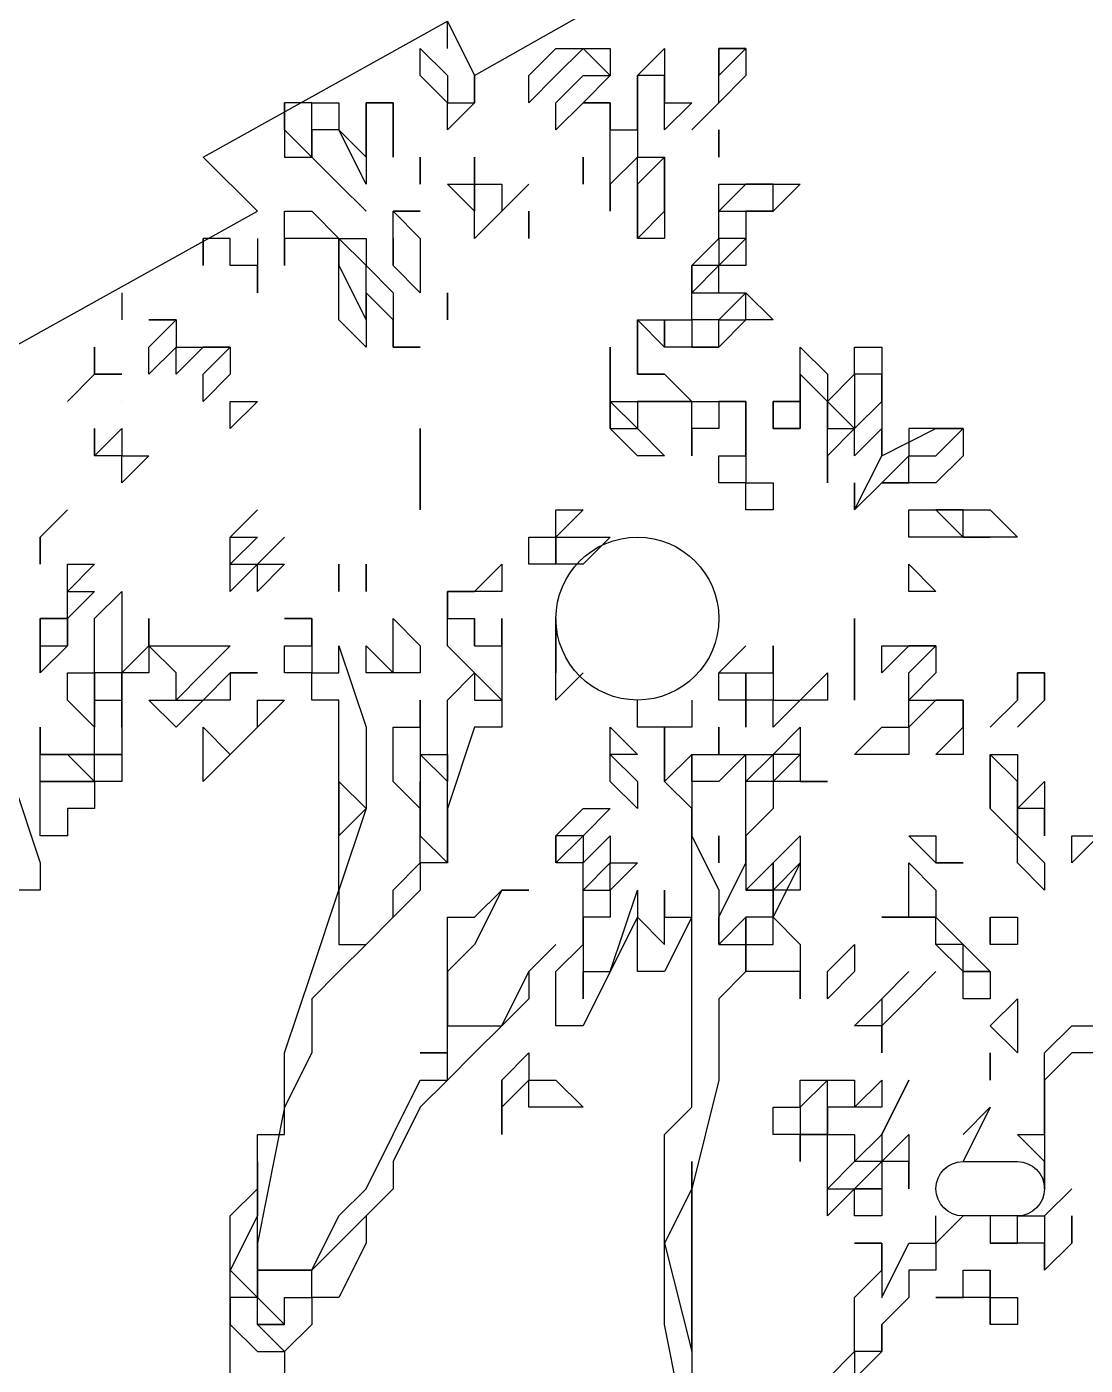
# Model space of a CAD drawing. Header units: millimetres. Extents: x 0 to 600, y 0 to 450.
# Drawn here: x 25.5 to 64.5, y 100.5 to 149.8 of the extents above; entities that cross this region are included whole.
import ezdxf

# ---------------------------------------------------------------- set-up
doc = ezdxf.new("R2010")
doc.units = ezdxf.units.MM
for name, color, linetype in [('Engraving', 1, 'Continuous'), ('External Cuts', 5, 'Continuous'), ('Holes and apertures', 3, 'Continuous')]:
    doc.layers.add(name, color=color, linetype=linetype)

msp = doc.modelspace()

# ---------------------------------------------------------------- linework, layer by layer
at = {"layer": 'Engraving'}
for p, q in [((41, 149), (41, 150)), ((40, 148), (40, 149)), ((40, 149), (40, 149)), ((40, 149), (40, 149)), ((40, 149), (41, 148)), ((41, 149), (41, 149)), ((41, 149), (41, 149)), ((44, 148), (45, 149)), ((46, 149), (45, 148)), ((45, 149), (46, 149)), ((47, 148), (46, 149)), ((46, 149), (46, 149)), ((46, 149), (46, 149)), ((46, 149), (47, 149)), ((47, 149), (47, 148)), ((48, 148), (49, 149)), ((49, 149), (49, 149)), ((49, 149), (49, 149)), ((49, 149), (49, 148)), ((51, 148), (52, 149)), ((52, 149), (51, 149)), ((51, 149), (51, 148)), ((51, 148), (51, 149)), ((51, 149), (52, 149)), ((52, 149), (52, 149)), ((52, 149), (52, 149)), ((52, 149), (52, 148)), ((41, 147), (40, 148)), ((41, 148), (41, 148)), ((41, 148), (41, 148)), ((41, 148), (41, 148)), ((41, 148), (41, 147)), ((42, 148), (42, 147)), ((42, 147), (42, 148)), ((42, 148), (42, 148)), ((42, 148), (42, 148)), ((42, 148), (42, 148)), ((42, 148), (42, 147)), ((42, 147), (42, 148)), ((42, 148), (42, 148)), ((45, 148), (44, 147)), ((44, 147), (44, 148)), ((45, 147), (46, 148)), ((46, 148), (47, 148)), ((47, 148), (46, 147)), ((47, 148), (47, 148)), ((49, 148), (48, 148)), ((48, 148), (48, 148)), ((48, 148), (48, 147)), ((48, 147), (48, 148)), ((49, 147), (49, 148)), ((49, 148), (49, 148)), ((49, 148), (49, 147)), ((51, 147), (51, 148)), ((52, 148), (51, 147)), ((35, 146), (35, 147)), ((36, 147), (35, 147)), ((35, 147), (35, 147)), ((35, 147), (35, 146)), ((36, 147), (36, 147)), ((36, 147), (37, 147)), ((36, 146), (36, 147)), ((36, 147), (36, 147)), ((37, 147), (37, 146)), ((38, 146), (38, 147)), ((38, 147), (38, 147)), ((38, 147), (39, 147)), ((39, 147), (38, 147)), ((38, 147), (38, 147)), ((38, 147), (38, 146)), ((39, 147), (39, 147)), ((39, 147), (39, 146)), ((39, 146), (39, 147)), ((41, 147), (41, 147)), ((41, 147), (41, 147)), ((41, 147), (42, 147)), ((42, 147), (41, 146)), ((41, 146), (41, 147)), ((41, 147), (41, 147)), ((42, 147), (42, 147)), ((46, 147), (45, 146)), ((45, 146), (45, 147)), ((45, 147), (45, 147)), ((47, 147), (46, 147)), ((46, 147), (47, 147)), ((46, 147), (46, 147)), ((47, 146), (47, 147)), ((47, 147), (47, 147)), ((47, 147), (47, 146)), ((48, 147), (48, 146)), ((48, 146), (48, 147)), ((48, 147), (48, 147)), ((49, 146), (49, 147)), ((49, 147), (49, 147)), ((49, 147), (49, 147)), ((49, 147), (50, 147)), ((50, 147), (49, 146)), ((50, 147), (50, 147)), ((50, 146), (51, 147)), ((51, 147), (50, 146)), ((36, 145), (35, 146)), ((35, 146), (35, 146)), ((35, 146), (35, 146)), ((35, 146), (35, 145)), ((37, 146), (36, 146)), ((36, 146), (36, 146)), ((36, 146), (36, 145)), ((36, 145), (36, 146)), ((37, 146), (38, 145)), ((38, 144), (37, 146)), ((38, 146), (38, 146)), ((38, 146), (38, 145)), ((38, 145), (38, 146)), ((38, 146), (38, 146)), ((39, 146), (39, 146)), ((39, 146), (39, 145)), ((39, 145), (39, 146)), ((39, 146), (39, 146)), ((41, 146), (41, 146)), ((41, 146), (41, 146)), ((45, 146), (45, 146)), ((47, 145), (47, 146)), ((47, 146), (48, 146)), ((48, 146), (48, 145)), ((49, 146), (49, 146)), ((49, 146), (49, 146)), ((49, 146), (49, 146)), ((49, 146), (49, 146)), ((49, 146), (49, 146)), ((49, 146), (49, 146)), ((49, 146), (49, 146)), ((49, 146), (49, 146)), ((50, 146), (50, 146)), ((50, 146), (50, 146)), ((51, 146), (51, 146)), ((51, 146), (51, 146)), ((51, 146), (51, 146)), ((51, 146), (51, 146)), ((51, 146), (51, 145)), ((51, 145), (51, 146)), ((51, 146), (51, 146)), ((35, 145), (36, 145)), ((37, 144), (36, 145)), ((36, 145), (37, 144)), ((38, 145), (38, 144)), ((40, 144), (40, 145)), ((40, 145), (40, 145)), ((40, 145), (40, 145)), ((40, 145), (40, 145)), ((40, 145), (40, 144)), ((42, 144), (42, 145)), ((42, 145), (42, 145)), ((42, 145), (42, 145)), ((42, 145), (42, 145)), ((42, 145), (42, 145)), ((42, 145), (42, 144)), ((46, 145), (46, 145)), ((46, 145), (46, 145)), ((46, 145), (46, 144)), ((46, 144), (46, 145)), ((46, 145), (46, 145)), ((47, 144), (47, 145)), ((47, 145), (47, 145)), ((48, 145), (47, 144)), ((49, 145), (48, 144)), ((48, 143), (48, 145)), ((48, 145), (49, 145)), ((49, 144), (49, 145)), ((49, 145), (49, 145)), ((49, 145), (49, 145)), ((49, 145), (49, 145)), ((49, 145), (49, 144)), ((51, 145), (51, 145)), ((37, 144), (38, 143)), ((38, 143), (37, 144)), ((37, 144), (37, 144)), ((38, 144), (38, 144)), ((38, 144), (38, 144)), ((38, 144), (38, 144)), ((40, 144), (40, 144)), ((40, 144), (40, 144)), ((42, 143), (41, 144)), ((41, 144), (42, 144)), ((42, 143), (42, 144)), ((42, 144), (42, 144)), ((42, 144), (43, 144)), ((42, 144), (42, 144)), ((42, 144), (42, 143)), ((43, 144), (43, 143)), ((44, 144), (43, 143)), ((43, 143), (44, 144)), ((44, 144), (44, 144)), ((44, 144), (44, 144)), ((44, 144), (44, 144)), ((44, 144), (44, 144)), ((46, 144), (46, 144)), ((47, 143), (47, 144)), ((47, 144), (47, 144)), ((47, 144), (47, 143)), ((48, 144), (48, 144)), ((48, 144), (48, 142)), ((49, 143), (49, 144)), ((49, 144), (49, 143)), ((52, 144), (51, 143)), ((51, 143), (51, 144)), ((51, 144), (51, 144)), ((51, 144), (52, 144)), ((53, 144), (52, 144)), ((52, 144), (52, 144)), ((52, 144), (54, 144)), ((53, 143), (53, 144)), ((53, 144), (53, 144)), ((53, 144), (53, 144)), ((53, 144), (53, 144)), ((54, 144), (53, 143)), ((54, 144), (54, 144)), ((54, 144), (54, 144)), ((35, 142), (35, 143)), ((35, 143), (36, 143)), ((36, 143), (37, 142)), ((39, 142), (39, 143)), ((39, 143), (40, 142)), ((39, 143), (39, 143)), ((39, 143), (39, 143)), ((39, 143), (40, 143)), ((40, 143), (39, 143)), ((39, 143), (39, 143)), ((40, 143), (40, 143)), ((43, 143), (42, 142)), ((42, 142), (42, 143)), ((42, 143), (42, 143)), ((42, 143), (42, 143)), ((42, 143), (42, 143)), ((44, 142), (44, 143)), ((44, 143), (44, 143)), ((44, 143), (44, 143)), ((44, 143), (44, 142)), ((47, 143), (47, 143)), ((47, 143), (47, 143)), ((48, 142), (48, 143)), ((48, 142), (49, 143)), ((49, 143), (49, 142)), ((49, 143), (49, 143)), ((51, 142), (51, 143)), ((51, 143), (51, 143)), ((51, 143), (52, 143)), ((51, 143), (51, 143)), ((52, 143), (52, 142)), ((53, 143), (52, 143)), ((52, 143), (53, 143)), ((33, 142), (32, 142)), ((32, 142), (32, 141)), ((32, 141), (32, 142)), ((33, 141), (33, 142)), ((33, 142), (33, 142)), ((33, 142), (33, 142)), ((34, 142), (34, 142)), ((34, 142), (34, 141)), ((36, 142), (35, 142)), ((35, 142), (35, 142)), ((35, 142), (35, 141)), ((35, 141), (35, 142)), ((35, 142), (35, 142)), ((37, 142), (36, 142)), ((36, 142), (36, 142)), ((36, 142), (36, 142)), ((37, 141), (37, 142)), ((37, 142), (38, 142)), ((38, 141), (37, 142)), ((37, 142), (37, 141)), ((38, 142), (38, 141)), ((39, 141), (39, 142)), ((39, 142), (39, 142)), ((39, 142), (39, 142)), ((39, 142), (39, 141)), ((39, 141), (39, 142)), ((39, 142), (39, 142)), ((40, 142), (40, 141)), ((42, 142), (42, 142)), ((44, 142), (44, 142)), ((44, 142), (44, 142)), ((44, 142), (44, 142)), ((49, 142), (48, 142)), ((48, 142), (48, 142)), ((50, 141), (51, 142)), ((51, 142), (51, 142)), ((52, 142), (51, 142)), ((51, 142), (51, 142)), ((51, 142), (51, 141)), ((51, 141), (52, 142)), ((52, 142), (52, 142)), ((52, 142), (52, 141)), ((52, 142), (52, 142)), ((52, 142), (52, 142)), ((34, 141), (33, 141)), ((33, 141), (33, 141)), ((33, 141), (33, 141)), ((34, 141), (34, 141)), ((34, 141), (34, 141)), ((34, 141), (34, 141)), ((34, 141), (34, 140)), ((34, 140), (34, 141)), ((34, 141), (34, 141)), ((37, 139), (37, 141)), ((37, 141), (37, 141)), ((37, 141), (38, 139)), ((38, 141), (39, 140)), ((38, 140), (38, 141)), ((38, 141), (38, 141)), ((39, 141), (39, 141)), ((39, 141), (39, 141)), ((39, 141), (39, 141)), ((40, 140), (39, 141)), ((39, 141), (39, 141)), ((40, 141), (40, 140)), ((50, 140), (50, 141)), ((50, 141), (50, 140)), ((51, 141), (50, 141)), ((50, 141), (50, 141)), ((50, 141), (50, 141)), ((51, 141), (50, 140)), ((51, 140), (51, 141)), ((51, 141), (51, 141)), ((51, 141), (51, 141)), ((52, 141), (51, 141)), ((51, 141), (51, 141)), ((51, 141), (51, 141)), ((29, 140), (29, 139)), ((39, 139), (38, 140)), ((38, 140), (38, 140)), ((38, 140), (38, 139)), ((38, 139), (38, 140)), ((39, 140), (39, 140)), ((39, 140), (39, 140)), ((39, 140), (39, 140)), ((39, 140), (39, 140)), ((39, 140), (39, 139)), ((40, 140), (40, 140)), ((40, 140), (40, 140)), ((40, 140), (40, 140)), ((41, 140), (41, 140)), ((41, 140), (41, 140)), ((41, 140), (41, 139)), ((41, 139), (41, 140)), ((41, 140), (41, 140)), ((50, 139), (50, 140)), ((50, 140), (50, 140)), ((50, 140), (50, 140)), ((50, 140), (50, 140)), ((50, 140), (51, 140)), ((50, 140), (51, 140)), ((51, 140), (52, 140)), ((52, 140), (51, 139)), ((52, 140), (52, 140)), ((52, 140), (53, 139)), ((52, 139), (52, 140)), ((52, 140), (52, 140)), ((29, 139), (29, 139)), ((29, 139), (29, 139)), ((30, 138), (31, 139)), ((31, 139), (30, 139)), ((30, 139), (30, 139)), ((30, 139), (30, 139)), ((30, 139), (31, 139)), ((31, 139), (31, 139)), ((31, 139), (31, 139)), ((31, 139), (31, 139)), ((31, 139), (31, 138)), ((38, 138), (37, 139)), ((37, 139), (37, 139)), ((38, 139), (38, 138)), ((39, 139), (39, 138)), ((39, 138), (39, 139)), ((41, 139), (41, 139)), ((41, 139), (41, 139)), ((48, 138), (48, 139)), ((48, 139), (48, 138)), ((48, 139), (49, 139)), ((49, 138), (48, 139)), ((48, 139), (48, 139)), ((49, 138), (49, 139)), ((49, 139), (50, 139)), ((49, 139), (49, 139)), ((49, 139), (49, 139)), ((49, 139), (49, 139)), ((49, 139), (49, 138)), ((50, 139), (50, 139)), ((50, 139), (50, 139)), ((51, 139), (50, 139)), ((50, 139), (50, 139)), ((50, 139), (50, 138)), ((52, 139), (51, 138)), ((51, 138), (51, 139)), ((51, 139), (52, 139)), ((53, 139), (52, 139)), ((52, 139), (52, 139)), ((52, 139), (52, 139)), ((28, 137), (28, 138)), ((28, 138), (28, 137)), ((30, 137), (30, 138)), ((30, 138), (30, 138)), ((30, 138), (30, 138)), ((31, 138), (30, 137)), ((32, 138), (31, 137)), ((31, 137), (31, 138)), ((31, 138), (32, 138)), ((32, 137), (33, 138)), ((33, 138), (32, 138)), ((32, 138), (32, 138)), ((32, 138), (33, 138)), ((33, 138), (33, 138)), ((33, 138), (33, 138)), ((33, 138), (33, 137)), ((38, 138), (38, 138)), ((39, 138), (39, 138)), ((39, 138), (39, 138)), ((39, 138), (40, 138)), ((40, 138), (39, 138)), ((39, 138), (39, 138)), ((39, 138), (39, 138)), ((40, 138), (40, 138)), ((47, 137), (47, 138)), ((47, 138), (47, 137)), ((48, 137), (48, 138)), ((48, 138), (48, 138)), ((48, 138), (48, 137)), ((50, 138), (49, 138)), ((49, 138), (49, 138)), ((51, 138), (50, 138)), ((50, 138), (50, 138)), ((50, 138), (51, 138)), ((54, 137), (54, 138)), ((54, 138), (54, 138)), ((54, 138), (55, 137)), ((56, 137), (56, 138)), ((56, 138), (57, 138)), ((57, 138), (57, 138)), ((57, 138), (57, 138)), ((57, 138), (57, 136)), ((27, 136), (28, 137)), ((28, 137), (27, 136)), ((28, 137), (29, 137)), ((29, 137), (28, 137)), ((28, 137), (28, 137)), ((28, 137), (28, 137)), ((28, 137), (28, 137)), ((30, 137), (30, 137)), ((30, 137), (30, 137)), ((30, 137), (30, 137)), ((31, 137), (31, 137)), ((33, 137), (32, 136)), ((32, 136), (32, 137)), ((33, 137), (33, 137)), ((47, 136), (47, 137)), ((47, 137), (47, 136)), ((49, 137), (48, 137)), ((48, 137), (49, 137)), ((50, 136), (49, 137)), ((49, 137), (50, 136)), ((55, 136), (54, 137)), ((54, 137), (54, 136)), ((54, 136), (54, 137)), ((54, 137), (54, 137)), ((55, 137), (55, 136)), ((55, 136), (56, 137)), ((57, 137), (56, 137)), ((56, 137), (56, 137)), ((56, 137), (56, 137)), ((56, 137), (56, 136)), ((56, 137), (56, 137)), ((57, 136), (57, 137)), ((27, 136), (27, 136)), ((27, 136), (27, 136)), ((27, 136), (27, 136)), ((29, 136), (29, 136)), ((29, 136), (29, 136)), ((29, 136), (29, 136)), ((29, 136), (29, 136)), ((29, 136), (29, 136)), ((29, 136), (29, 136)), ((33, 136), (33, 136)), ((33, 136), (33, 136)), ((33, 136), (34, 136)), ((34, 136), (33, 135)), ((33, 135), (33, 136)), ((33, 136), (33, 136)), ((47, 135), (47, 136)), ((47, 136), (47, 136)), ((47, 136), (47, 136)), ((47, 136), (49, 136)), ((48, 135), (47, 136)), ((47, 136), (47, 136)), ((47, 136), (47, 136)), ((47, 136), (47, 135)), ((49, 136), (48, 136)), ((48, 136), (48, 136)), ((48, 136), (48, 135)), ((50, 136), (49, 136)), ((49, 136), (50, 136)), ((50, 135), (50, 136)), ((50, 136), (51, 136)), ((52, 136), (51, 136)), ((51, 136), (51, 135)), ((51, 136), (51, 136)), ((51, 136), (52, 136)), ((52, 135), (52, 136)), ((52, 136), (52, 136)), ((52, 136), (52, 134)), ((54, 136), (53, 136)), ((53, 136), (53, 135)), ((53, 135), (53, 136)), ((53, 136), (53, 136)), ((53, 136), (53, 136)), ((53, 136), (54, 136)), ((54, 136), (54, 135)), ((54, 135), (54, 136)), ((54, 136), (54, 136)), ((55, 135), (55, 136)), ((55, 136), (55, 135)), ((56, 135), (55, 136)), ((56, 135), (57, 136)), ((56, 136), (56, 135)), ((57, 136), (57, 136)), ((57, 136), (57, 134)), ((28, 134), (29, 135)), ((28, 135), (28, 135)), ((28, 135), (28, 135)), ((28, 135), (28, 134)), ((28, 134), (28, 135)), ((28, 135), (28, 135)), ((29, 135), (29, 135)), ((29, 135), (29, 135)), ((29, 135), (29, 134)), ((40, 133), (40, 135)), ((40, 135), (40, 135)), ((40, 135), (40, 134)), ((48, 134), (47, 135)), ((47, 135), (47, 135)), ((47, 135), (48, 135)), ((48, 135), (49, 134)), ((48, 135), (48, 135)), ((48, 135), (48, 135)), ((48, 135), (48, 135)), ((48, 135), (48, 135)), ((48, 135), (48, 135)), ((51, 135), (50, 135)), ((50, 135), (50, 135)), ((50, 135), (50, 135)), ((50, 134), (50, 135)), ((50, 135), (50, 134)), ((52, 134), (52, 135)), ((53, 135), (53, 135)), ((53, 135), (54, 135)), ((54, 135), (53, 135)), ((53, 135), (53, 135)), ((54, 135), (54, 135)), ((54, 135), (54, 135)), ((56, 135), (55, 134)), ((55, 134), (55, 135)), ((55, 135), (55, 135)), ((55, 135), (56, 135)), ((57, 135), (56, 134)), ((56, 134), (56, 135)), ((57, 134), (57, 135)), ((57, 134), (59, 135)), ((59, 135), (58, 135)), ((58, 135), (58, 135)), ((58, 135), (58, 134)), ((59, 135), (59, 135)), ((59, 135), (60, 135)), ((59, 134), (60, 135)), ((60, 135), (59, 135)), ((60, 135), (60, 135)), ((60, 135), (60, 135)), ((60, 135), (60, 134)), ((29, 134), (28, 134)), ((28, 134), (28, 134)), ((28, 134), (28, 134)), ((29, 133), (29, 134)), ((29, 134), (29, 134)), ((29, 134), (30, 134)), ((30, 134), (29, 133)), ((30, 134), (30, 134)), ((40, 134), (40, 132)), ((49, 134), (48, 134)), ((48, 134), (48, 134)), ((49, 134), (49, 134)), ((50, 134), (50, 134)), ((50, 134), (50, 134)), ((50, 134), (50, 134)), ((50, 134), (50, 134)), ((51, 134), (52, 134)), ((51, 133), (51, 134)), ((52, 134), (52, 134)), ((52, 134), (52, 133)), ((55, 134), (55, 134)), ((55, 134), (55, 134)), ((55, 134), (55, 134)), ((55, 133), (55, 134)), ((55, 134), (55, 133)), ((56, 134), (56, 134)), ((56, 132), (57, 134)), ((57, 134), (57, 134)), ((58, 134), (57, 133)), ((58, 133), (58, 134)), ((58, 134), (58, 134)), ((58, 134), (58, 134)), ((58, 134), (58, 134)), ((58, 134), (59, 134)), ((60, 134), (59, 133)), ((59, 134), (59, 134)), ((59, 134), (59, 134)), ((59, 134), (59, 134)), ((29, 133), (29, 133)), ((29, 133), (29, 133)), ((29, 133), (29, 133)), ((40, 132), (40, 133)), ((40, 133), (40, 133)), ((52, 133), (51, 133)), ((52, 132), (52, 133)), ((52, 133), (52, 133)), ((52, 133), (52, 133)), ((52, 133), (52, 133)), ((52, 133), (53, 133)), ((53, 133), (53, 133)), ((53, 133), (53, 133)), ((53, 133), (53, 132)), ((55, 133), (55, 133)), ((55, 133), (55, 133)), ((55, 133), (55, 133)), ((55, 133), (55, 133)), ((55, 133), (55, 133)), ((56, 132), (56, 133)), ((56, 133), (56, 133)), ((56, 133), (56, 132)), ((57, 133), (56, 132)), ((58, 133), (57, 133)), ((57, 133), (58, 133)), ((59, 133), (58, 133)), ((58, 133), (58, 133)), ((58, 133), (58, 133)), ((26, 131), (27, 132)), ((27, 132), (26, 131)), ((33, 131), (34, 132)), ((34, 132), (33, 131)), ((34, 132), (34, 132)), ((34, 132), (34, 132)), ((40, 132), (40, 132)), ((40, 132), (40, 132)), ((45, 131), (45, 132)), ((45, 132), (46, 132)), ((46, 132), (45, 131)), ((46, 132), (46, 132)), ((53, 132), (52, 132)), ((52, 132), (52, 132)), ((52, 132), (52, 132)), ((52, 132), (52, 132)), ((56, 132), (56, 132)), ((56, 132), (56, 132)), ((56, 132), (56, 132)), ((56, 132), (56, 132)), ((58, 131), (58, 132)), ((58, 132), (59, 132)), ((59, 132), (60, 132)), ((60, 132), (59, 132)), ((59, 132), (59, 132)), ((59, 132), (59, 132)), ((59, 132), (60, 131)), ((60, 132), (60, 132)), ((60, 132), (61, 132)), ((60, 131), (60, 132)), ((61, 132), (62, 131)), ((26, 130), (26, 131)), ((26, 131), (26, 130)), ((33, 131), (34, 131)), ((34, 131), (33, 130)), ((33, 130), (33, 131)), ((33, 131), (33, 131)), ((33, 131), (33, 131)), ((33, 131), (33, 131)), ((33, 131), (33, 131)), ((34, 130), (35, 131)), ((35, 131), (34, 130)), ((34, 131), (34, 131)), ((34, 131), (34, 131)), ((34, 131), (34, 131)), ((44, 130), (44, 131)), ((44, 131), (45, 131)), ((45, 131), (45, 131)), ((45, 131), (45, 131)), ((45, 131), (45, 130)), ((45, 130), (45, 131)), ((45, 131), (46, 131)), ((46, 131), (47, 131)), ((47, 131), (46, 130)), ((59, 131), (58, 131)), ((58, 131), (58, 131)), ((60, 131), (59, 131)), ((59, 131), (59, 131)), ((61, 131), (60, 131)), ((60, 131), (61, 131)), ((61, 131), (60, 131)), ((60, 131), (60, 131)), ((62, 131), (61, 131)), ((61, 131), (61, 131)), ((62, 131), (62, 131)), ((62, 131), (62, 131)), ((26, 130), (26, 130)), ((26, 130), (26, 130)), ((26, 130), (26, 130)), ((27, 129), (27, 130)), ((27, 130), (28, 130)), ((28, 130), (27, 129)), ((28, 130), (28, 130)), ((28, 130), (28, 130)), ((28, 130), (28, 130)), ((28, 130), (28, 130)), ((28, 130), (28, 130)), ((33, 130), (34, 130)), ((34, 130), (33, 129)), ((33, 129), (33, 130)), ((33, 130), (33, 130)), ((34, 129), (34, 130)), ((34, 130), (35, 130)), ((35, 130), (34, 129)), ((35, 130), (35, 130)), ((37, 130), (37, 130)), ((37, 130), (37, 130)), ((37, 130), (37, 129)), ((37, 129), (37, 130)), ((37, 130), (37, 130)), ((38, 129), (38, 130)), ((38, 130), (38, 129)), ((42, 129), (43, 130)), ((43, 130), (43, 130)), ((43, 130), (43, 130)), ((43, 130), (43, 130)), ((43, 130), (43, 130)), ((43, 130), (43, 129)), ((45, 130), (44, 130)), ((44, 130), (44, 130)), ((44, 130), (44, 130)), ((46, 130), (45, 130)), ((58, 129), (58, 130)), ((58, 130), (58, 130)), ((58, 130), (59, 129)), ((27, 129), (27, 129)), ((27, 129), (27, 129)), ((27, 129), (28, 129)), ((28, 129), (27, 128)), ((27, 128), (27, 129)), ((27, 129), (27, 129)), ((27, 129), (27, 129)), ((27, 129), (27, 129)), ((27, 129), (27, 129)), ((28, 128), (29, 129)), ((28, 129), (28, 129)), ((29, 129), (29, 129)), ((29, 129), (29, 129)), ((29, 129), (29, 129)), ((29, 129), (29, 129)), ((29, 129), (29, 128)), ((33, 129), (33, 129)), ((34, 129), (34, 129)), ((34, 129), (34, 129)), ((38, 129), (38, 129)), ((38, 129), (38, 129)), ((38, 129), (38, 129)), ((38, 129), (38, 129)), ((38, 129), (38, 129)), ((41, 128), (41, 129)), ((41, 129), (41, 129)), ((41, 129), (42, 129)), ((42, 129), (41, 129)), ((41, 129), (41, 129)), ((41, 129), (41, 128)), ((42, 129), (42, 129)), ((43, 129), (42, 129)), ((59, 129), (58, 129)), ((58, 129), (58, 129)), ((59, 129), (59, 129)), ((59, 129), (59, 129)), ((59, 129), (59, 129)), ((26, 127), (26, 128)), ((26, 128), (27, 128)), ((27, 128), (26, 128)), ((26, 128), (26, 127)), ((27, 128), (27, 128)), ((27, 127), (27, 128)), ((27, 128), (27, 128)), ((27, 128), (27, 127)), ((27, 128), (27, 128)), ((28, 126), (28, 128)), ((29, 128), (29, 127)), ((30, 127), (30, 128)), ((30, 128), (30, 126)), ((35, 128), (35, 128)), ((35, 128), (36, 128)), ((36, 128), (35, 128)), ((35, 128), (35, 128)), ((35, 128), (35, 128)), ((36, 127), (36, 128)), ((36, 128), (36, 127)), ((36, 128), (36, 128)), ((39, 127), (39, 128)), ((39, 128), (39, 128)), ((39, 128), (40, 127)), ((41, 127), (41, 128)), ((41, 128), (42, 128)), ((41, 128), (41, 128)), ((41, 128), (41, 128)), ((41, 128), (41, 128)), ((41, 128), (41, 128)), ((41, 128), (41, 128)), ((41, 128), (41, 128)), ((41, 128), (41, 128)), ((41, 128), (41, 128)), ((42, 128), (42, 128)), ((42, 128), (42, 127)), ((42, 127), (42, 128)), ((42, 128), (42, 128)), ((42, 128), (42, 127)), ((43, 127), (43, 128)), ((43, 128), (43, 128)), ((43, 128), (43, 128)), ((43, 128), (43, 127)), ((45, 127), (45, 128)), ((45, 128), (45, 128)), ((45, 128), (45, 127)), ((56, 127), (56, 128)), ((56, 128), (56, 128)), ((56, 128), (56, 128)), ((56, 128), (56, 127)), ((26, 126), (26, 127)), ((26, 127), (26, 127)), ((26, 127), (26, 127)), ((26, 127), (26, 127)), ((26, 127), (26, 126)), ((26, 126), (26, 127)), ((26, 127), (27, 127)), ((27, 127), (26, 126)), ((29, 127), (29, 127)), ((29, 127), (29, 126)), ((29, 126), (30, 127)), ((31, 126), (30, 127)), ((30, 127), (31, 127)), ((30, 127), (30, 127)), ((31, 127), (32, 127)), ((32, 127), (32, 127)), ((32, 127), (33, 127)), ((33, 127), (32, 126)), ((33, 127), (33, 127)), ((35, 126), (35, 127)), ((35, 127), (36, 127)), ((36, 127), (36, 127)), ((36, 127), (36, 127)), ((36, 127), (36, 127)), ((36, 127), (36, 127)), ((36, 127), (36, 126)), ((37, 126), (37, 127)), ((37, 127), (37, 127)), ((37, 127), (37, 127)), ((37, 127), (38, 124)), ((38, 126), (38, 127)), ((38, 127), (38, 127)), ((38, 127), (38, 127)), ((38, 127), (38, 127)), ((38, 127), (39, 126)), ((39, 126), (39, 127)), ((40, 127), (40, 126)), ((42, 126), (41, 127)), ((42, 127), (42, 127)), ((42, 127), (43, 127)), ((43, 127), (43, 127)), ((43, 127), (43, 127)), ((43, 127), (43, 127)), ((43, 127), (43, 126)), ((45, 126), (45, 127)), ((45, 127), (45, 126)), ((51, 126), (52, 127)), ((52, 127), (51, 126)), ((52, 127), (52, 127)), ((52, 127), (52, 127)), ((52, 127), (52, 127)), ((53, 126), (53, 127)), ((53, 127), (53, 126)), ((56, 126), (56, 127)), ((56, 127), (56, 127)), ((56, 127), (56, 127)), ((56, 127), (56, 125)), ((56, 127), (56, 127)), ((56, 127), (56, 127)), ((56, 127), (56, 127)), ((58, 127), (57, 126)), ((57, 126), (57, 127)), ((57, 127), (58, 127)), ((58, 126), (59, 127)), ((59, 127), (58, 127)), ((58, 127), (59, 127)), ((59, 127), (59, 127)), ((59, 127), (59, 127)), ((59, 127), (59, 127)), ((59, 127), (59, 126)), ((26, 126), (26, 126)), ((26, 126), (26, 126)), ((26, 126), (26, 126)), ((27, 125), (27, 126)), ((27, 126), (28, 126)), ((28, 126), (28, 126)), ((28, 126), (28, 125)), ((29, 126), (28, 126)), ((28, 126), (28, 126)), ((28, 126), (28, 125)), ((28, 125), (28, 126)), ((28, 126), (28, 126)), ((29, 125), (29, 126)), ((29, 126), (29, 125)), ((30, 126), (29, 126)), ((29, 126), (29, 126)), ((31, 125), (31, 126)), ((31, 126), (31, 126)), ((32, 126), (31, 125)), ((32, 125), (33, 126)), ((33, 126), (33, 126)), ((33, 126), (34, 126)), ((34, 126), (33, 126)), ((33, 126), (33, 125)), ((34, 126), (34, 126)), ((34, 126), (34, 126)), ((34, 126), (34, 126)), ((34, 126), (34, 126)), ((36, 126), (35, 126)), ((36, 125), (36, 126)), ((36, 126), (36, 126)), ((36, 126), (36, 126)), ((36, 126), (37, 126)), ((37, 126), (37, 126)), ((37, 126), (37, 126)), ((37, 126), (37, 126)), ((37, 126), (37, 126)), ((37, 126), (37, 126)), ((39, 126), (38, 126)), ((38, 126), (38, 126)), ((39, 126), (39, 126)), ((39, 126), (39, 126)), ((39, 126), (39, 126)), ((40, 126), (39, 126)), ((39, 126), (39, 126)), ((40, 126), (40, 126)), ((41, 125), (42, 126)), ((42, 126), (42, 126)), ((42, 126), (42, 126)), ((43, 125), (42, 126)), ((42, 126), (42, 126)), ((42, 126), (42, 125)), ((43, 126), (43, 126)), ((43, 126), (43, 126)), ((43, 126), (43, 126)), ((43, 126), (43, 125)), ((46, 126), (45, 125)), ((45, 125), (45, 126)), ((45, 126), (45, 126)), ((45, 126), (45, 126)), ((45, 126), (45, 126)), ((51, 125), (51, 126)), ((51, 126), (52, 126)), ((52, 126), (52, 126)), ((52, 126), (52, 125)), ((52, 125), (52, 126)), ((52, 126), (53, 126)), ((53, 126), (53, 125)), ((54, 125), (55, 126)), ((55, 126), (55, 126)), ((55, 126), (55, 126)), ((55, 126), (55, 125)), ((56, 125), (56, 126)), ((56, 126), (56, 126)), ((58, 124), (58, 126)), ((59, 126), (58, 125)), ((63, 126), (62, 126)), ((62, 126), (62, 126)), ((62, 126), (62, 125)), ((62, 125), (62, 126)), ((62, 126), (63, 126)), ((63, 125), (63, 126)), ((63, 126), (63, 126)), ((63, 126), (63, 126)), ((63, 126), (63, 125)), ((28, 124), (27, 125)), ((27, 125), (27, 125)), ((28, 125), (28, 124)), ((28, 124), (28, 125)), ((28, 125), (28, 125)), ((28, 125), (29, 125)), ((29, 125), (29, 124)), ((29, 124), (29, 125)), ((29, 125), (29, 124)), ((30, 125), (30, 125)), ((30, 125), (31, 125)), ((31, 124), (30, 125)), ((30, 125), (30, 125)), ((31, 125), (31, 125)), ((31, 125), (31, 125)), ((31, 125), (32, 125)), ((32, 125), (31, 124)), ((32, 125), (32, 125)), ((33, 125), (32, 125)), ((33, 125), (33, 125)), ((34, 124), (34, 125)), ((34, 125), (34, 125)), ((34, 125), (34, 125)), ((34, 125), (35, 125)), ((35, 125), (34, 124)), ((37, 125), (36, 125)), ((37, 124), (37, 125)), ((37, 125), (37, 125)), ((37, 125), (37, 125)), ((40, 124), (40, 125)), ((40, 125), (40, 124)), ((41, 124), (41, 125)), ((42, 125), (42, 125)), ((42, 125), (42, 125)), ((42, 125), (43, 125)), ((43, 125), (43, 125)), ((43, 125), (43, 124)), ((43, 125), (43, 125)), ((43, 125), (43, 125)), ((43, 125), (43, 125)), ((45, 125), (45, 125)), ((48, 124), (48, 125)), ((50, 125), (50, 124)), ((52, 125), (51, 125)), ((51, 125), (51, 125)), ((51, 125), (51, 125)), ((52, 125), (52, 125)), ((52, 125), (52, 125)), ((53, 125), (52, 125)), ((52, 125), (52, 124)), ((52, 124), (52, 125)), ((52, 125), (52, 125)), ((53, 125), (53, 125)), ((53, 125), (53, 125)), ((53, 125), (54, 125)), ((54, 125), (53, 124)), ((53, 124), (53, 125)), ((53, 125), (53, 125)), ((54, 125), (54, 125)), ((54, 125), (54, 125)), ((54, 125), (54, 125)), ((55, 125), (54, 125)), ((54, 125), (54, 125)), ((54, 125), (54, 125)), ((55, 125), (55, 125)), ((56, 125), (56, 125)), ((56, 125), (56, 125)), ((59, 125), (58, 124)), ((58, 125), (59, 125)), ((60, 125), (59, 125)), ((59, 125), (59, 125)), ((59, 125), (59, 125)), ((59, 125), (60, 125)), ((60, 124), (60, 125)), ((60, 125), (60, 125)), ((60, 125), (60, 125)), ((60, 125), (60, 125)), ((60, 125), (60, 124)), ((62, 125), (61, 124)), ((61, 124), (62, 125)), ((62, 124), (63, 125)), ((62, 125), (62, 125)), ((63, 125), (62, 124)), ((63, 125), (63, 125)), ((26, 123), (26, 124)), ((26, 124), (26, 123)), ((28, 123), (28, 124)), ((28, 124), (28, 124)), ((28, 124), (28, 124)), ((28, 124), (28, 124)), ((29, 124), (29, 124)), ((29, 124), (29, 123)), ((31, 124), (31, 124)), ((32, 123), (32, 124)), ((32, 124), (32, 124)), ((32, 124), (32, 124)), ((32, 124), (33, 123)), ((33, 123), (34, 124)), ((34, 124), (33, 123)), ((37, 122), (37, 124)), ((38, 124), (38, 121)), ((39, 123), (39, 124)), ((39, 124), (40, 124)), ((40, 124), (40, 123)), ((41, 122), (41, 124)), ((42, 124), (41, 121)), ((43, 124), (42, 124)), ((42, 124), (42, 124)), ((42, 124), (42, 124)), ((43, 124), (43, 124)), ((47, 123), (47, 124)), ((47, 124), (48, 123)), ((49, 124), (48, 124)), ((49, 123), (49, 124)), ((50, 124), (49, 124)), ((49, 124), (49, 124)), ((49, 124), (49, 123)), ((50, 124), (50, 124)), ((50, 124), (50, 124)), ((50, 124), (50, 124)), ((50, 124), (50, 124)), ((50, 124), (50, 124)), ((51, 123), (51, 124)), ((51, 124), (51, 123)), ((53, 123), (54, 124)), ((54, 124), (54, 123)), ((56, 123), (57, 124)), ((57, 124), (57, 124)), ((57, 124), (58, 124)), ((58, 124), (58, 124)), ((58, 124), (58, 123)), ((59, 123), (60, 124)), ((60, 124), (60, 123)), ((62, 124), (62, 124)), ((62, 124), (62, 124)), ((26, 122), (26, 123)), ((26, 123), (27, 123)), ((27, 123), (26, 123)), ((26, 123), (27, 123)), ((27, 123), (27, 123)), ((27, 123), (28, 123)), ((28, 123), (27, 123)), ((27, 123), (28, 122)), ((28, 123), (28, 123)), ((29, 123), (28, 123)), ((28, 123), (28, 123)), ((28, 123), (29, 123)), ((28, 123), (28, 123)), ((28, 123), (28, 123)), ((28, 122), (28, 123)), ((28, 123), (28, 123)), ((29, 123), (29, 122)), ((33, 123), (32, 122)), ((32, 122), (32, 123)), ((33, 123), (33, 123)), ((33, 123), (33, 123)), ((39, 122), (39, 123)), ((40, 123), (40, 122)), ((41, 122), (40, 123)), ((40, 123), (40, 123)), ((40, 123), (41, 123)), ((41, 123), (41, 122)), ((47, 122), (47, 123)), ((47, 123), (47, 123)), ((48, 123), (47, 123)), ((47, 123), (47, 123)), ((47, 123), (47, 123)), ((47, 123), (48, 122)), ((48, 123), (48, 123)), ((48, 123), (48, 123)), ((49, 122), (50, 123)), ((49, 123), (49, 122)), ((49, 122), (49, 123)), ((50, 123), (50, 122)), ((50, 123), (50, 123)), ((50, 123), (50, 123)), ((50, 123), (50, 123)), ((50, 123), (51, 123)), ((50, 122), (50, 123)), ((50, 123), (50, 123)), ((51, 123), (51, 123)), ((51, 123), (51, 123)), ((51, 123), (51, 123)), ((51, 123), (52, 123)), ((52, 123), (51, 122)), ((52, 119), (52, 123)), ((52, 123), (53, 123)), ((52, 122), (53, 123)), ((52, 123), (52, 123)), ((52, 123), (52, 123)), ((52, 123), (52, 123)), ((52, 123), (52, 123)), ((53, 123), (53, 122)), ((54, 123), (53, 123)), ((53, 123), (53, 122)), ((53, 122), (54, 123)), ((54, 123), (54, 122)), ((56, 123), (56, 123)), ((57, 123), (56, 123)), ((56, 123), (56, 123)), ((56, 123), (56, 123)), ((58, 123), (57, 123)), ((60, 123), (59, 123)), ((59, 123), (59, 123)), ((59, 123), (59, 123)), ((61, 122), (61, 123)), ((61, 123), (61, 123)), ((61, 123), (62, 123)), ((62, 122), (61, 123)), ((61, 123), (61, 123)), ((61, 123), (61, 122)), ((62, 123), (62, 122)), ((25, 122), (26, 119)), ((26, 121), (26, 122)), ((26, 122), (26, 122)), ((26, 122), (26, 122)), ((26, 122), (26, 122)), ((26, 122), (27, 122)), ((27, 122), (26, 122)), ((26, 122), (26, 122)), ((27, 122), (28, 122)), ((28, 122), (27, 122)), ((27, 122), (27, 122)), ((28, 122), (28, 122)), ((29, 122), (28, 122)), ((28, 122), (28, 121)), ((28, 122), (28, 122)), ((28, 122), (28, 122)), ((29, 122), (29, 122)), ((37, 121), (37, 122)), ((37, 122), (37, 122)), ((37, 122), (37, 121)), ((38, 121), (37, 122)), ((40, 121), (39, 122)), ((40, 122), (40, 121)), ((40, 121), (40, 122)), ((40, 122), (40, 122)), ((40, 122), (40, 120)), ((41, 121), (41, 122)), ((48, 121), (47, 122)), ((47, 122), (47, 122)), ((48, 122), (48, 122)), ((48, 122), (48, 121)), ((50, 121), (49, 122)), ((49, 122), (49, 122)), ((50, 122), (50, 121)), ((51, 122), (50, 122)), ((50, 122), (50, 122)), ((53, 122), (52, 122)), ((53, 122), (53, 122)), ((53, 122), (53, 122)), ((54, 122), (53, 122)), ((53, 122), (53, 121)), ((54, 122), (55, 122)), ((55, 122), (54, 122)), ((54, 122), (54, 122)), ((54, 122), (54, 122)), ((55, 122), (55, 122)), ((55, 122), (55, 122)), ((61, 121), (61, 122)), ((61, 122), (61, 122)), ((61, 122), (61, 121)), ((62, 122), (62, 122)), ((62, 122), (62, 121)), ((62, 121), (62, 122)), ((62, 122), (62, 122)), ((62, 121), (63, 122)), ((63, 122), (63, 122)), ((63, 122), (63, 121)), ((26, 120), (26, 121)), ((28, 121), (27, 121)), ((27, 121), (27, 121)), ((27, 121), (27, 121)), ((27, 121), (27, 120)), ((37, 120), (37, 121)), ((37, 121), (37, 120)), ((37, 120), (38, 121)), ((38, 121), (37, 118)), ((40, 120), (40, 121)), ((40, 121), (40, 121)), ((40, 121), (40, 120)), ((40, 120), (40, 121)), ((40, 121), (40, 121)), ((41, 120), (41, 121)), ((41, 121), (41, 119)), ((45, 120), (46, 121)), ((46, 121), (46, 121)), ((46, 121), (47, 121)), ((47, 121), (46, 120)), ((50, 120), (50, 121)), ((50, 121), (50, 121)), ((50, 121), (50, 120)), ((53, 121), (52, 120)), ((53, 121), (53, 121)), ((53, 121), (53, 121)), ((61, 121), (61, 121)), ((61, 121), (61, 121)), ((61, 121), (62, 120)), ((62, 120), (61, 121)), ((61, 121), (61, 121)), ((62, 121), (62, 120)), ((62, 120), (62, 121)), ((63, 121), (62, 121)), ((63, 121), (63, 121)), ((63, 121), (63, 121)), ((63, 121), (63, 121)), ((63, 121), (63, 120)), ((63, 120), (63, 121)), ((63, 121), (63, 121)), ((27, 120), (26, 120)), ((26, 120), (26, 120)), ((26, 120), (26, 120)), ((27, 120), (27, 120)), ((37, 119), (37, 120)), ((40, 119), (40, 120)), ((40, 120), (41, 119)), ((41, 119), (41, 120)), ((45, 119), (45, 120)), ((45, 120), (45, 120)), ((46, 120), (45, 120)), ((45, 120), (45, 119)), ((45, 119), (46, 120)), ((46, 120), (46, 120)), ((46, 120), (46, 120)), ((46, 120), (46, 120)), ((46, 120), (46, 119)), ((46, 119), (47, 120)), ((47, 120), (47, 120)), ((47, 120), (47, 120)), ((47, 120), (47, 120)), ((47, 120), (47, 119)), ((50, 116), (50, 120)), ((50, 120), (51, 118)), ((51, 119), (51, 120)), ((51, 120), (51, 120)), ((51, 120), (51, 119)), ((52, 120), (52, 118)), ((53, 119), (54, 120)), ((53, 119), (54, 120)), ((54, 120), (53, 119)), ((54, 120), (54, 120)), ((54, 120), (54, 119)), ((58, 120), (58, 120)), ((58, 120), (58, 120)), ((58, 120), (58, 120)), ((58, 120), (59, 120)), ((59, 119), (58, 120)), ((58, 120), (58, 120)), ((59, 120), (59, 119)), ((62, 119), (62, 120)), ((62, 120), (63, 119)), ((63, 120), (63, 120)), ((65, 120), (64, 119)), ((64, 119), (64, 120)), ((64, 120), (65, 120)), ((26, 119), (26, 118)), ((37, 118), (37, 119)), ((37, 119), (37, 119)), ((37, 119), (37, 119)), ((37, 119), (37, 119)), ((37, 119), (37, 119)), ((37, 119), (37, 119)), ((37, 119), (37, 119)), ((39, 118), (40, 119)), ((41, 119), (40, 119)), ((40, 119), (40, 118)), ((41, 119), (41, 119)), ((41, 119), (41, 119)), ((46, 119), (45, 119)), ((45, 119), (45, 119)), ((45, 119), (45, 119)), ((45, 119), (45, 119)), ((45, 119), (45, 119)), ((46, 118), (46, 119)), ((46, 119), (46, 119)), ((47, 119), (46, 118)), ((47, 119), (47, 119)), ((47, 119), (48, 119)), ((48, 119), (47, 118)), ((47, 119), (47, 119)), ((47, 119), (47, 119)), ((47, 119), (47, 119)), ((47, 118), (47, 119)), ((47, 119), (47, 119)), ((48, 119), (48, 119)), ((51, 117), (52, 119)), ((51, 119), (51, 119)), ((51, 119), (51, 119)), ((51, 119), (51, 119)), ((52, 118), (53, 119)), ((53, 118), (53, 119)), ((54, 119), (53, 117)), ((53, 118), (54, 119)), ((53, 119), (53, 118)), ((54, 119), (54, 119)), ((54, 119), (54, 119)), ((54, 119), (54, 118)), ((58, 118), (58, 119)), ((58, 119), (58, 119)), ((58, 119), (58, 119)), ((58, 119), (59, 118)), ((59, 119), (59, 119)), ((59, 119), (59, 119)), ((59, 119), (60, 119)), ((60, 119), (59, 119)), ((59, 119), (59, 119)), ((60, 119), (60, 119)), ((60, 119), (60, 119)), ((63, 118), (62, 119)), ((62, 119), (62, 119)), ((63, 119), (63, 119)), ((63, 119), (63, 118)), ((26, 118), (25, 118)), ((36, 115), (37, 118)), ((37, 118), (37, 118)), ((37, 118), (37, 118)), ((37, 118), (37, 116)), ((39, 117), (39, 118)), ((40, 118), (39, 117)), ((40, 118), (40, 118)), ((42, 117), (43, 118)), ((43, 118), (42, 116)), ((43, 118), (44, 118)), ((44, 118), (43, 118)), ((46, 117), (46, 118)), ((46, 118), (46, 118)), ((46, 118), (46, 118)), ((46, 118), (47, 118)), ((47, 118), (47, 117)), ((47, 115), (48, 118)), ((47, 118), (47, 118)), ((48, 118), (48, 118)), ((48, 118), (48, 118)), ((48, 118), (48, 117)), ((49, 117), (49, 118)), ((49, 118), (49, 118)), ((49, 118), (49, 117)), ((51, 118), (51, 116)), ((52, 118), (52, 118)), ((52, 118), (53, 118)), ((53, 118), (52, 118)), ((52, 118), (52, 118)), ((52, 118), (52, 118)), ((53, 117), (53, 118)), ((53, 118), (53, 117)), ((54, 118), (53, 118)), ((53, 118), (53, 118)), ((53, 118), (53, 118)), ((58, 117), (58, 118)), ((58, 118), (58, 118)), ((59, 118), (59, 117)), ((63, 118), (63, 118)), ((63, 118), (63, 118)), ((63, 118), (63, 118)), ((38, 116), (39, 117)), ((39, 117), (38, 116)), ((41, 114), (41, 117)), ((41, 117), (41, 117)), ((41, 117), (42, 117)), ((42, 117), (42, 117)), ((42, 117), (42, 117)), ((46, 116), (46, 117)), ((47, 117), (46, 117)), ((46, 117), (46, 116)), ((47, 117), (47, 117)), ((48, 117), (47, 115)), ((48, 117), (48, 117)), ((48, 117), (49, 116)), ((48, 116), (48, 117)), ((49, 116), (49, 117)), ((49, 117), (49, 117)), ((49, 117), (49, 117)), ((49, 117), (49, 117)), ((49, 117), (49, 117)), ((49, 117), (50, 117)), ((50, 117), (49, 115)), ((50, 117), (50, 117)), ((51, 116), (51, 117)), ((52, 117), (51, 116)), ((53, 117), (52, 117)), ((52, 117), (52, 116)), ((52, 117), (52, 117)), ((52, 117), (52, 117)), ((52, 116), (52, 117)), ((52, 117), (52, 117)), ((53, 116), (53, 117)), ((53, 117), (54, 116)), ((58, 117), (57, 117)), ((57, 117), (57, 117)), ((57, 117), (57, 117)), ((57, 117), (57, 117)), ((57, 117), (58, 117)), ((59, 117), (58, 117)), ((59, 117), (58, 117)), ((58, 117), (58, 117)), ((58, 117), (59, 117)), ((59, 116), (59, 117)), ((59, 117), (59, 117)), ((59, 117), (60, 116)), ((61, 116), (61, 117)), ((61, 117), (61, 117)), ((61, 117), (62, 117)), ((61, 116), (61, 117)), ((61, 117), (61, 116)), ((62, 117), (62, 116)), ((37, 116), (37, 116)), ((37, 116), (37, 116)), ((37, 116), (38, 116)), ((38, 116), (37, 115)), ((42, 116), (41, 115)), ((44, 115), (45, 116)), ((45, 116), (44, 115)), ((45, 115), (46, 116)), ((46, 116), (46, 115)), ((48, 115), (48, 116)), ((48, 116), (48, 116)), ((48, 116), (48, 116)), ((48, 116), (48, 116)), ((48, 116), (48, 116)), ((49, 116), (49, 116)), ((50, 113), (50, 116)), ((51, 116), (51, 116)), ((51, 116), (51, 116)), ((51, 116), (51, 116)), ((51, 116), (51, 116)), ((51, 116), (52, 116)), ((52, 116), (52, 116)), ((52, 116), (53, 116)), ((52, 115), (52, 116)), ((52, 116), (52, 115)), ((53, 116), (53, 116)), ((54, 116), (54, 115)), ((55, 115), (56, 116)), ((56, 116), (56, 116)), ((56, 116), (56, 116)), ((56, 116), (56, 115)), ((60, 115), (59, 116)), ((59, 116), (59, 116)), ((60, 116), (59, 116)), ((59, 116), (59, 116)), ((59, 116), (60, 115)), ((60, 116), (61, 115)), ((60, 115), (60, 116)), ((62, 116), (61, 116)), ((61, 116), (61, 116)), ((61, 116), (61, 116)), ((61, 116), (61, 116)), ((62, 116), (62, 116)), ((35, 112), (36, 115)), ((37, 115), (36, 114)), ((37, 115), (37, 115)), ((41, 115), (41, 114)), ((43, 113), (44, 115)), ((44, 115), (44, 114)), ((45, 114), (45, 115)), ((46, 115), (46, 114)), ((46, 114), (46, 115)), ((46, 115), (46, 115)), ((46, 115), (46, 115)), ((46, 115), (47, 115)), ((47, 115), (46, 113)), ((49, 115), (48, 115)), ((52, 115), (51, 114)), ((53, 115), (52, 115)), ((54, 115), (53, 115)), ((53, 115), (53, 115)), ((53, 115), (53, 115)), ((53, 115), (53, 115)), ((54, 115), (54, 114)), ((54, 114), (54, 115)), ((55, 115), (55, 115)), ((55, 115), (55, 115)), ((55, 115), (55, 115)), ((55, 115), (55, 115)), ((56, 115), (55, 114)), ((55, 114), (55, 115)), ((55, 115), (55, 115)), ((57, 114), (58, 115)), ((58, 115), (57, 114)), ((58, 115), (58, 115)), ((58, 115), (58, 115)), ((58, 115), (58, 115)), ((58, 114), (59, 115)), ((59, 115), (58, 114)), ((59, 115), (59, 115)), ((60, 114), (60, 115)), ((60, 115), (60, 115)), ((61, 115), (60, 115)), ((60, 115), (60, 115)), ((60, 115), (60, 115)), ((60, 115), (61, 115)), ((61, 115), (61, 114)), ((61, 115), (61, 115)), ((36, 114), (36, 112)), ((41, 113), (41, 114)), ((41, 114), (41, 113)), ((44, 114), (43, 113)), ((45, 113), (45, 114)), ((45, 114), (45, 114)), ((46, 114), (46, 114)), ((46, 114), (46, 114)), ((46, 114), (46, 114)), ((46, 114), (46, 114)), ((46, 114), (46, 114)), ((51, 114), (51, 111)), ((55, 114), (55, 114)), ((55, 114), (55, 114)), ((56, 113), (57, 114)), ((57, 114), (57, 114)), ((57, 114), (57, 113)), ((57, 113), (58, 114)), ((58, 114), (57, 113)), ((61, 114), (60, 114)), ((61, 113), (62, 114)), ((61, 114), (61, 114)), ((62, 114), (62, 114)), ((62, 114), (62, 113)), ((41, 112), (41, 113)), ((41, 113), (42, 113)), ((42, 113), (42, 113)), ((42, 113), (43, 113)), ((43, 113), (42, 112)), ((43, 113), (43, 113)), ((46, 113), (45, 113)), ((46, 113), (46, 113)), ((46, 113), (46, 113)), ((50, 110), (50, 113)), ((57, 113), (56, 113)), ((57, 113), (57, 113)), ((57, 113), (57, 113)), ((57, 113), (57, 112)), ((57, 112), (57, 113)), ((57, 113), (57, 113)), ((62, 112), (61, 113)), ((61, 113), (61, 113)), ((62, 113), (62, 112)), ((63, 112), (64, 113)), ((64, 113), (65, 113)), ((35, 110), (35, 112)), ((36, 112), (35, 110)), ((41, 112), (40, 112)), ((40, 112), (41, 112)), ((41, 111), (41, 112)), ((41, 112), (41, 112)), ((41, 112), (41, 112)), ((41, 112), (41, 112)), ((42, 112), (41, 111)), ((43, 111), (44, 112)), ((44, 112), (44, 111)), ((61, 112), (61, 112)), ((61, 112), (61, 112)), ((61, 112), (61, 111)), ((61, 111), (61, 112)), ((61, 112), (61, 112)), ((63, 111), (63, 112)), ((63, 112), (63, 112)), ((64, 112), (63, 111)), ((65, 112), (64, 112)), ((64, 112), (64, 112)), ((39, 109), (40, 111)), ((40, 111), (41, 111)), ((41, 111), (40, 110)), ((43, 110), (43, 111)), ((43, 111), (43, 110)), ((43, 110), (43, 111)), ((43, 111), (43, 111)), ((44, 111), (43, 110)), ((44, 111), (44, 111)), ((44, 110), (44, 111)), ((44, 111), (44, 111)), ((44, 111), (44, 111)), ((44, 111), (45, 111)), ((45, 111), (45, 111)), ((45, 111), (45, 111)), ((45, 111), (45, 111)), ((45, 111), (45, 111)), ((45, 111), (46, 110)), ((51, 111), (50, 107)), ((55, 111), (54, 110)), ((54, 110), (54, 111)), ((54, 111), (55, 111)), ((55, 110), (55, 111)), ((55, 111), (56, 111)), ((56, 111), (56, 111)), ((56, 111), (56, 110)), ((56, 110), (57, 111)), ((57, 111), (57, 111)), ((57, 111), (57, 110)), ((57, 109), (58, 111)), ((58, 111), (57, 109)), ((58, 111), (58, 111)), ((58, 111), (58, 111)), ((61, 111), (61, 111)), ((63, 111), (63, 111)), ((63, 111), (63, 111)), ((63, 111), (63, 111)), ((63, 111), (63, 111)), ((63, 111), (63, 111)), ((63, 111), (63, 110)), ((63, 110), (63, 111)), ((63, 111), (63, 111)), ((35, 110), (34, 105)), ((35, 109), (35, 110)), ((40, 110), (39, 108)), ((43, 109), (43, 110)), ((43, 110), (43, 110)), ((43, 110), (43, 109)), ((45, 110), (44, 110)), ((44, 110), (44, 110)), ((46, 110), (45, 110)), ((49, 109), (50, 110)), ((53, 109), (53, 110)), ((53, 110), (53, 110)), ((53, 110), (54, 110)), ((54, 110), (54, 110)), ((54, 110), (54, 110)), ((54, 110), (54, 109)), ((55, 109), (55, 110)), ((55, 110), (55, 110)), ((56, 110), (55, 110)), ((55, 110), (55, 109)), ((57, 110), (56, 110)), ((56, 110), (56, 110)), ((56, 110), (56, 110)), ((56, 110), (56, 110)), ((60, 109), (61, 110)), ((61, 110), (60, 108)), ((61, 110), (61, 110)), ((61, 110), (61, 110)), ((63, 110), (63, 110)), ((63, 110), (63, 110)), ((63, 110), (63, 109)), ((63, 109), (63, 110)), ((63, 110), (63, 110)), ((34, 107), (34, 109)), ((34, 109), (34, 109)), ((34, 109), (34, 109)), ((34, 109), (35, 109)), ((35, 109), (35, 109)), ((35, 109), (35, 109)), ((38, 107), (39, 109)), ((43, 109), (43, 109)), ((43, 109), (43, 109)), ((49, 107), (49, 109)), ((54, 109), (53, 109)), ((55, 109), (54, 109)), ((54, 109), (54, 108)), ((54, 108), (54, 109)), ((54, 109), (54, 109)), ((54, 109), (54, 109)), ((54, 109), (55, 109)), ((54, 109), (54, 109)), ((54, 109), (54, 109)), ((55, 107), (55, 109)), ((55, 109), (55, 109)), ((55, 109), (55, 109)), ((55, 109), (56, 109)), ((56, 109), (56, 109)), ((56, 109), (56, 109)), ((56, 109), (56, 108)), ((56, 108), (57, 109)), ((57, 109), (57, 106)), ((57, 108), (58, 109)), ((58, 109), (58, 109)), ((58, 109), (58, 109)), ((58, 109), (58, 109)), ((58, 109), (58, 108)), ((62, 109), (63, 109)), ((63, 108), (62, 109)), ((62, 109), (62, 109)), ((62, 109), (62, 109)), ((63, 109), (63, 109)), ((63, 109), (63, 108)), ((63, 109), (63, 109)), ((34, 108), (34, 108)), ((34, 108), (34, 108)), ((34, 108), (34, 108)), ((34, 108), (34, 108)), ((34, 108), (34, 107)), ((34, 107), (34, 108)), ((34, 108), (34, 108)), ((39, 108), (39, 107)), ((50, 107), (50, 108)), ((50, 108), (50, 107)), ((54, 108), (54, 108)), ((54, 108), (54, 108)), ((56, 108), (55, 107)), ((56, 108), (56, 108)), ((56, 108), (56, 108)), ((56, 108), (56, 108)), ((56, 108), (56, 108)), ((56, 107), (57, 108)), ((57, 108), (56, 108)), ((56, 108), (56, 108)), ((57, 108), (57, 108)), ((57, 108), (57, 108)), ((58, 108), (57, 108)), ((57, 108), (57, 108)), ((58, 107), (58, 108)), ((58, 108), (58, 107)), ((58, 108), (58, 108)), ((58, 108), (58, 108)), ((58, 108), (58, 108)), ((58, 108), (58, 108)), ((58, 108), (58, 108)), ((58, 108), (58, 108)), ((58, 108), (58, 108)), ((63, 107), (63, 108)), ((63, 108), (63, 108)), ((63, 108), (63, 108)), ((63, 108), (63, 107)), ((33, 106), (34, 107)), ((34, 106), (34, 107)), ((34, 107), (34, 107)), ((34, 107), (34, 107)), ((34, 107), (34, 106)), ((34, 107), (34, 107)), ((34, 107), (34, 107)), ((37, 106), (38, 107)), ((39, 107), (38, 106)), ((49, 102), (49, 107)), ((50, 107), (49, 105)), ((50, 107), (50, 102)), ((50, 105), (50, 107)), ((56, 107), (55, 106)), ((55, 106), (55, 107)), ((55, 107), (56, 107)), ((56, 107), (57, 107)), ((57, 107), (56, 107)), ((56, 107), (56, 107)), ((56, 106), (56, 107)), ((56, 107), (56, 107)), ((58, 107), (58, 107)), ((58, 107), (58, 107)), ((58, 107), (58, 107)), ((58, 107), (58, 107)), ((63, 106), (64, 107)), ((64, 107), (63, 106)), ((63, 107), (63, 107)), ((64, 107), (64, 107)), ((64, 107), (64, 107)), ((33, 105), (33, 106)), ((34, 106), (33, 104)), ((34, 105), (34, 106)), ((36, 104), (37, 106)), ((37, 105), (38, 106)), ((38, 106), (37, 105)), ((38, 106), (38, 105)), ((38, 106), (38, 106)), ((57, 106), (56, 106)), ((59, 105), (59, 106)), ((59, 106), (59, 106)), ((59, 106), (59, 106)), ((59, 106), (59, 106)), ((59, 106), (59, 106)), ((60, 106), (59, 105)), ((61, 106), (61, 105)), ((62, 105), (62, 106)), ((62, 106), (63, 106)), ((63, 106), (63, 105)), ((64, 105), (64, 106)), ((64, 106), (64, 106)), ((64, 106), (64, 106)), ((64, 106), (64, 105)), ((33, 104), (33, 105)), ((34, 105), (34, 104)), ((34, 104), (34, 105)), ((37, 105), (36, 104)), ((36, 104), (37, 105)), ((38, 105), (37, 103)), ((37, 105), (37, 105)), ((38, 105), (38, 105)), ((49, 105), (50, 101)), ((50, 101), (50, 105)), ((50, 105), (50, 105)), ((57, 105), (56, 105)), ((56, 105), (57, 105)), ((57, 104), (57, 105)), ((57, 105), (57, 104)), ((57, 103), (58, 105)), ((58, 105), (59, 105)), ((59, 105), (59, 105)), ((59, 105), (59, 105)), ((59, 105), (59, 105)), ((59, 105), (59, 105)), ((59, 105), (59, 104)), ((62, 105), (61, 105)), ((61, 105), (61, 105)), ((61, 105), (62, 105)), ((63, 105), (62, 105)), ((62, 105), (62, 105)), ((62, 105), (62, 105)), ((63, 104), (63, 105)), ((63, 105), (63, 105)), ((63, 105), (63, 104)), ((63, 104), (64, 105)), ((64, 105), (63, 104)), ((64, 105), (64, 105)), ((33, 103), (33, 104)), ((33, 104), (34, 103)), ((34, 104), (35, 104)), ((35, 104), (34, 104)), ((34, 104), (34, 103)), ((34, 103), (34, 104)), ((34, 104), (34, 104)), ((35, 104), (36, 104)), ((36, 104), (35, 104)), ((36, 103), (36, 104)), ((36, 104), (36, 104)), ((36, 104), (36, 104)), ((56, 103), (57, 104)), ((57, 104), (57, 104)), ((57, 104), (57, 103)), ((59, 104), (58, 104)), ((58, 104), (58, 104)), ((58, 104), (58, 103)), ((60, 103), (60, 104)), ((60, 104), (60, 104)), ((60, 104), (60, 104)), ((60, 104), (60, 104)), ((60, 104), (61, 104)), ((61, 104), (61, 103)), ((61, 103), (61, 104)), ((61, 104), (61, 104)), ((61, 104), (61, 103)), ((63, 104), (63, 104)), ((63, 104), (63, 104)), ((63, 104), (63, 104)), ((63, 104), (63, 104)), ((33, 102), (33, 103)), ((34, 103), (33, 103)), ((33, 103), (33, 103)), ((33, 103), (33, 102)), ((34, 102), (34, 103)), ((34, 103), (34, 103)), ((34, 103), (34, 103)), ((34, 103), (34, 103)), ((34, 103), (34, 103)), ((34, 103), (35, 102)), ((35, 102), (35, 103)), ((35, 103), (36, 103)), ((37, 103), (36, 103)), ((36, 103), (36, 102)), ((36, 103), (36, 103)), ((36, 103), (36, 103)), ((36, 103), (36, 103)), ((36, 103), (36, 103)), ((36, 103), (36, 103)), ((56, 102), (56, 103)), ((57, 103), (57, 103)), ((58, 103), (57, 102)), ((58, 103), (58, 103)), ((60, 103), (59, 103)), ((59, 103), (59, 103)), ((59, 103), (60, 103)), ((61, 103), (60, 103)), ((60, 103), (60, 103)), ((60, 103), (60, 103)), ((61, 103), (62, 103)), ((61, 102), (61, 103)), ((61, 103), (61, 103)), ((61, 103), (61, 103)), ((61, 103), (61, 102)), ((61, 102), (61, 103)), ((61, 103), (61, 103)), ((62, 103), (62, 102)), ((33, 101), (33, 102)), ((33, 102), (33, 102)), ((33, 102), (34, 101)), ((35, 101), (34, 102)), ((34, 102), (34, 102)), ((34, 102), (34, 102)), ((35, 102), (34, 102)), ((34, 102), (34, 102)), ((34, 102), (34, 102)), ((34, 102), (35, 102)), ((36, 102), (35, 101)), ((35, 102), (35, 102)), ((35, 102), (35, 102)), ((36, 102), (36, 102)), ((36, 102), (36, 102)), ((50, 97), (49, 102)), ((50, 102), (50, 100)), ((56, 101), (56, 102)), ((57, 102), (57, 102)), ((57, 102), (57, 101)), ((57, 101), (57, 102)), ((57, 102), (57, 101)), ((62, 102), (61, 102)), ((61, 102), (61, 102)), ((33, 100), (33, 101)), ((34, 101), (34, 101)), ((34, 101), (35, 101)), ((35, 101), (35, 99)), ((35, 101), (35, 101)), ((35, 101), (35, 101)), ((55, 100), (56, 101)), ((57, 101), (56, 100)), ((56, 100), (57, 101)), ((57, 101), (56, 101)), ((56, 101), (56, 100)), ((57, 101), (57, 101)), ((57, 101), (57, 101)), ((57, 101), (57, 101)), ((57, 101), (57, 101)), ((57, 101), (57, 101))]:
    msp.add_line(p, q, dxfattribs=at)
at = {"layer": 'External Cuts'}
msp.add_lwpolyline([(99, 151), (99, 21), (83, 21), (83, 24), (67, 24), (67, 21), (51, 21), (51, 24), (35, 24), (35, 21), (19, 21), (19, 64), (16, 64), (16, 89), (19, 89), (19, 129), (16, 129), (16, 133), (34, 143), (32, 145), (41, 150), (42, 148), (88, 174)], dxfattribs=at)
at = {"layer": 'Holes and apertures'}
msp.add_lwpolyline([(60, 106, -1), (60, 108), (62, 108, -1), (62, 106)], format="xyb", close=True, dxfattribs=at)
msp.add_circle((48, 128), 3, dxfattribs=at)

doc.saveas('drawing.dxf')
